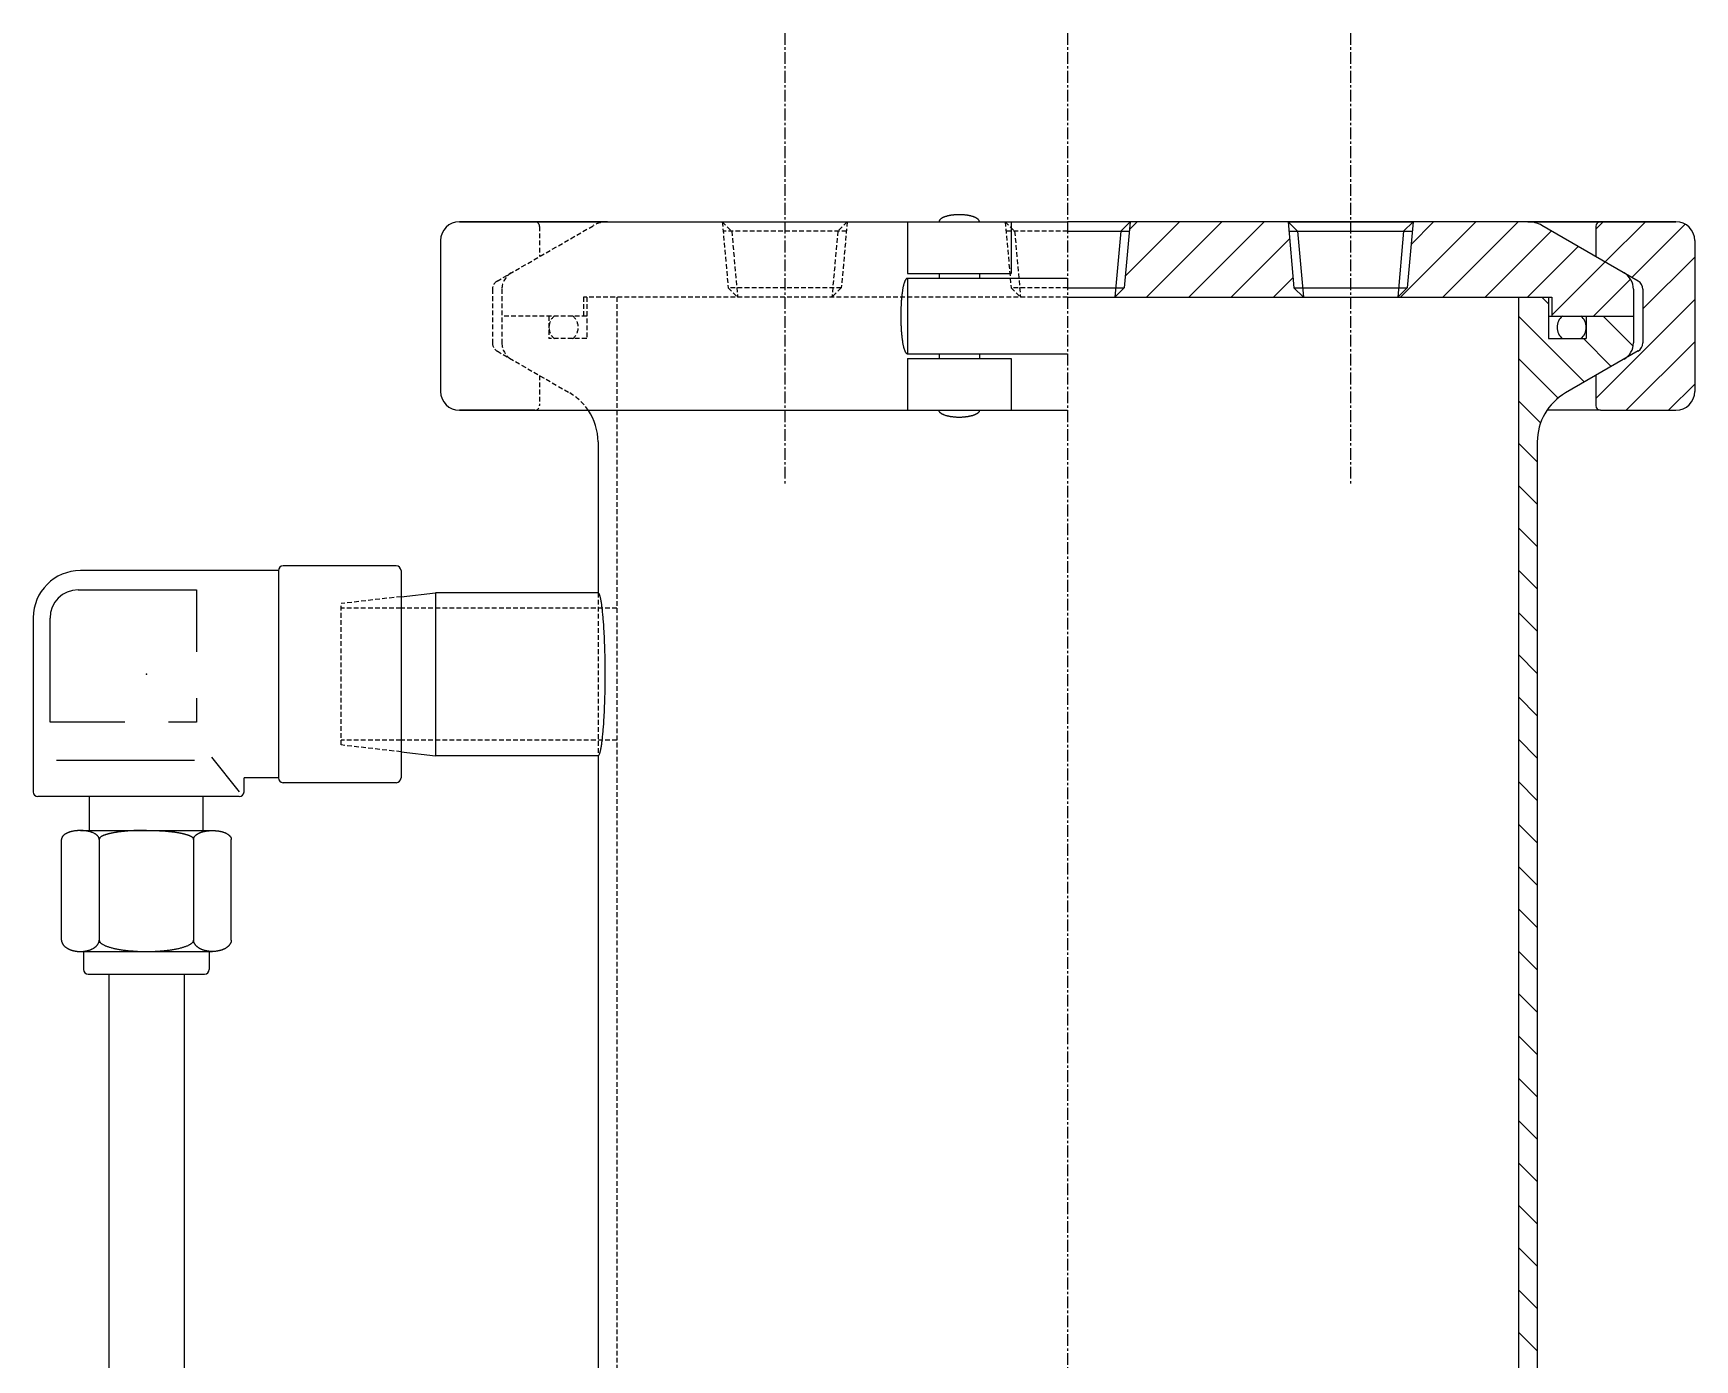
# Model space of a CAD drawing. Extents: x 248 to 507, y 18 to 771.
# Drawn here: x 306.8 to 483, y 301.8 to 442.5 of the extents above; entities that cross this region are included whole.
import ezdxf

# ---------------------------------------------------------------- set-up
doc = ezdxf.new("R2010")
doc.units = 0
doc.linetypes.add('CENTER', pattern=[2, 1.25, -0.25, 0.25, -0.25])
doc.linetypes.add('DASHED', pattern=[0.75, 0.5, -0.25])
doc.layers.get('0').update_dxf_attribs({"linetype": 'CONTINUOUS'})
doc.layers.add('CENTER', color=1, linetype='CENTER')

# ---------------------------------------------------------------- blocks, each defined once
blk = doc.blocks.new('*X7')
at = {"color": 0, "linetype": 'CONTINUOUS'}
for p, q in [((467.5, 413.81), (466.79, 414.52)), ((471.3, 405.52), (464.3, 412.52)), ((476.47, 409.33), (473.28, 412.52)), ((474.15, 407.16), (471.19, 410.12)), ((468.51, 403.82), (464.3, 408.03)), ((466.65, 401.19), (464.3, 403.54)), ((466.3, 397.05), (464.3, 399.05)), ((466.3, 392.56), (464.3, 394.56)), ((466.3, 388.07), (464.3, 390.07)), ((466.3, 383.58), (464.3, 385.58)), ((466.3, 379.09), (464.3, 381.09)), ((466.3, 374.6), (464.3, 376.6)), ((466.3, 370.11), (464.3, 372.11)), ((466.3, 365.62), (464.3, 367.62)), ((466.3, 361.13), (464.3, 363.13)), ((466.3, 356.63), (464.3, 358.63)), ((466.3, 352.14), (464.3, 354.14)), ((466.3, 347.65), (464.3, 349.65)), ((466.3, 343.16), (464.3, 345.16)), ((466.3, 338.67), (464.3, 340.67)), ((466.3, 334.18), (464.3, 336.18)), ((466.3, 329.69), (464.3, 331.69)), ((466.3, 325.2), (464.3, 327.2)), ((466.3, 320.71), (464.3, 322.71)), ((466.3, 316.22), (464.3, 318.22)), ((466.3, 311.73), (464.3, 313.73)), ((466.3, 307.24), (464.3, 309.24)), ((466.3, 302.75), (464.3, 304.75)), ((466.3, 298.26), (464.3, 300.26)), ((466.3, 293.77), (464.3, 295.77)), ((466.3, 289.28), (464.3, 291.28)), ((466.3, 284.79), (464.3, 286.79)), ((466.3, 280.3), (464.3, 282.3)), ((466.3, 275.81), (464.3, 277.81)), ((466.3, 271.32), (464.3, 273.32)), ((466.3, 266.83), (464.3, 268.83)), ((465.57, 263.08), (463.76, 264.88)), ((463.85, 260.3), (462.14, 262.01)), ((461.39, 258.27), (459.74, 259.93)), ((458.38, 256.79), (456.74, 258.44)), ((452.07, 254.12), (450.42, 255.78)), ((455.27, 255.41), (453.62, 257.06)), ((448.77, 252.93), (447.11, 254.59)), ((441.88, 250.85), (440.18, 252.54)), ((445.38, 251.84), (443.7, 253.51)), ((430.68, 248.57), (428.89, 250.36)), ((434.54, 249.2), (432.79, 250.96)), ((438.27, 249.97), (436.55, 251.68)), ((426.84, 247.92), (425.49, 249.27)), ((425.15, 245.12), (423.68, 246.59)), ((425.15, 240.63), (423.5, 242.28)), ((425.15, 236.14), (423.5, 237.79)), ((425.15, 231.65), (423.5, 233.3)), ((424.94, 227.37), (423.5, 228.81)), ((424.48, 223.34), (423.5, 224.32)), ((424.02, 219.31), (423.5, 219.83))]:
    blk.add_line(p, q, dxfattribs=at)
blk = doc.blocks.new('*X8')
at = {"color": 0, "linetype": 'CONTINUOUS'}
for p, q in [((422.61, 416.76), (428.37, 422.52)), ((423.05, 421.68), (423.88, 422.52)), ((424.86, 414.52), (432.86, 422.52)), ((429.35, 414.52), (437.35, 422.52)), ((451.8, 414.52), (459.8, 422.52)), ((452.91, 420.12), (455.31, 422.52)), ((456.29, 414.52), (464.29, 422.52)), ((460.78, 414.52), (467.8, 421.54)), ((472.5, 421.74), (473.27, 422.52)), ((473.5, 418.25), (477.76, 422.52)), ((476.34, 416.61), (481.99, 422.25)), ((433.84, 414.52), (440.04, 420.71)), ((465.27, 414.52), (470.65, 419.89)), ((467.85, 412.6), (473.5, 418.25)), ((477.5, 413.27), (483, 418.77)), ((438.33, 414.52), (440.41, 416.59)), ((472.25, 412.52), (476.18, 416.44)), ((472.5, 403.78), (483, 414.28)), ((475.72, 402.52), (483, 409.79)), ((480.21, 402.52), (483, 405.3))]:
    blk.add_line(p, q, dxfattribs=at)

msp = doc.modelspace()

# ---------------------------------------------------------------- linework, layer by layer
at = {"color": 7, "linetype": 'CONTINUOUS'}
for p, q in [((360, 422.52), (352, 422.52)), ((352, 422.52), (416.5, 422.52)), ((367.7, 422.52), (360, 422.52)), ((399.5, 422.52), (399.5, 417.02)), ((410.5, 422.52), (410.5, 417.02)), ((481, 422.52), (416.5, 422.52)), ((416.5, 421.52), (423.04, 421.52)), ((422.13, 421.52), (421.5, 414.52)), ((423.12, 422.52), (422.13, 421.52)), ((423.12, 422.52), (422.5, 415.52)), ((453.13, 422.52), (439.84, 422.52)), ((439.88, 422.52), (453.13, 422.52)), ((439.88, 422.52), (440.88, 421.52)), ((439.88, 422.52), (440.5, 415.52)), ((439.91, 422.52), (453.06, 422.52)), ((439.93, 422.52), (453.07, 422.52)), ((439.96, 421.52), (453.04, 421.52)), ((440.88, 421.52), (441.5, 414.52)), ((452.13, 421.52), (451.5, 414.52)), ((453.13, 422.52), (452.13, 421.52)), ((453.13, 422.52), (452.5, 415.52)), ((465.3, 422.52), (473, 422.52)), ((477, 416.23), (466.8, 422.11)), ((472.5, 422.02), (472.5, 418.83)), ((473, 422.52), (481, 422.52)), ((350, 420.52), (350, 404.52)), ((483, 420.52), (483, 404.52)), ((399.5, 417.02), (410.5, 417.02)), ((399.5, 416.52), (416.5, 416.52)), ((399.5, 416.52), (399.5, 408.52)), ((402.86, 417.02), (402.86, 416.52)), ((407.14, 417.02), (407.14, 416.52)), ((416.5, 415.52), (422.5, 415.52)), ((416.5, 414.52), (467.85, 414.52)), ((422.5, 415.52), (421.5, 414.52)), ((440.5, 415.52), (452.5, 415.52)), ((440.5, 415.52), (441.5, 414.52)), ((452.5, 415.52), (451.5, 414.52)), ((464.3, 414.52), (464.3, 389.52)), ((464.3, 414.52), (464.3, 389.52)), ((467.5, 414.52), (467.5, 410.12)), ((467.85, 414.52), (467.85, 412.52)), ((476.5, 415.36), (476.5, 409.67)), ((477.5, 415.36), (477.5, 409.67)), ((467.5, 412.52), (476.5, 412.52)), ((471.5, 412.52), (471.5, 410.12)), ((467.5, 410.12), (471.5, 410.12)), ((477, 408.81), (469.3, 404.36)), ((399.5, 408.52), (416.5, 408.52)), ((399.5, 408.02), (410.5, 408.02)), ((399.5, 408.02), (399.5, 402.52)), ((402.86, 408.52), (402.86, 408.02)), ((407.14, 408.52), (407.14, 408.02)), ((410.5, 408.02), (410.5, 402.52)), ((472.5, 406.21), (472.5, 403.02)), ((360, 402.52), (352, 402.52)), ((352, 402.52), (416.5, 402.52)), ((360, 402.52), (366.23, 402.52)), ((473, 402.52), (467.33, 402.52)), ((473, 402.52), (481, 402.52)), ((366.7, 399.16), (366.7, 389.52)), ((366.7, 399.16), (366.7, 389.52)), ((466.3, 399.16), (466.3, 389.52)), ((466.3, 399.16), (466.3, 389.52)), ((366.7, 389.52), (366.7, 383.17)), ((464.3, 389.52), (464.3, 267.95)), ((466.3, 389.52), (466.3, 266.72)), ((345.31, 386.02), (333.31, 386.02)), ((332.81, 385.52), (311.81, 385.52)), ((332.81, 385.52), (332.81, 363.52)), ((345.81, 385.52), (345.81, 363.52)), ((311.59, 383.48), (324.13, 383.48)), ((324.13, 383.48), (324.13, 376.91)), ((345.81, 382.75), (349.46, 383.17)), ((366.7, 383.17), (349.46, 383.17)), ((349.46, 383.17), (349.46, 365.87)), ((306.81, 380.52), (306.81, 362.05)), ((308.59, 369.45), (308.59, 380.48)), ((324.13, 371.99), (324.13, 369.45)), ((316.51, 369.45), (308.59, 369.45)), ((324.13, 369.45), (321.14, 369.45)), ((309.26, 365.4), (323.91, 365.4)), ((325.72, 365.74), (328.66, 362.05)), ((345.81, 366.29), (349.46, 365.87)), ((366.7, 365.87), (349.46, 365.87)), ((366.7, 365.87), (366.7, 293.81)), ((332.81, 363.52), (329.16, 363.52)), ((329.16, 362.05), (329.16, 363.52)), ((345.31, 363.02), (333.31, 363.02)), ((328.66, 361.55), (307.31, 361.55)), ((312.79, 357.95), (312.79, 361.55)), ((324.83, 357.95), (324.83, 361.55)), ((311.81, 357.95), (325.81, 357.95)), ((309.81, 346.33), (309.81, 357.01)), ((313.8, 357.01), (313.8, 346.04)), ((323.81, 357.01), (323.81, 346.04)), ((327.81, 346.33), (327.81, 357.01)), ((311.81, 345.12), (325.81, 345.12)), ((312.14, 345.12), (312.14, 343.22)), ((325.48, 345.12), (325.48, 343.22)), ((312.64, 342.72), (324.98, 342.72)), ((314.81, 342.72), (314.81, 234.32)), ((322.81, 342.72), (322.81, 234.32))]:
    msp.add_line(p, q, dxfattribs=at)
at = {"color": 3, "linetype": 'DASHED'}
for p, q in [((356, 416.23), (366.2, 422.11)), ((360.5, 422.02), (360.5, 418.83)), ((379.88, 422.52), (380.88, 421.52)), ((379.88, 422.52), (380.5, 415.52)), ((393.04, 421.52), (379.96, 421.52)), ((380.88, 421.52), (381.5, 414.52)), ((392.13, 421.52), (391.5, 414.52)), ((393.13, 422.52), (392.13, 421.52)), ((393.13, 422.52), (392.5, 415.52)), ((409.88, 422.52), (410.88, 421.52)), ((409.88, 422.52), (410.5, 415.52)), ((416.5, 421.52), (409.96, 421.52)), ((410.88, 421.52), (411.5, 414.52)), ((355.5, 415.36), (355.5, 409.67)), ((356.5, 415.36), (356.5, 409.67)), ((365.15, 414.52), (365.15, 412.52)), ((416.5, 414.52), (365.15, 414.52)), ((365.5, 414.52), (365.5, 410.12)), ((368.7, 414.52), (368.7, 267.95)), ((392.5, 415.52), (380.5, 415.52)), ((380.5, 415.52), (381.5, 414.52)), ((392.5, 415.52), (391.5, 414.52)), ((416.5, 415.52), (410.5, 415.52)), ((410.5, 415.52), (411.5, 414.52)), ((365.5, 412.52), (356.5, 412.52)), ((361.5, 412.52), (361.5, 410.12)), ((356, 408.81), (363.7, 404.36)), ((365.5, 410.12), (361.5, 410.12)), ((360.5, 406.21), (360.5, 403.02)), ((345.81, 382.75), (339.46, 382.02)), ((345.81, 382.75), (345.81, 366.29)), ((366.7, 383.17), (366.7, 365.87)), ((339.46, 367.02), (339.46, 382.02)), ((345.81, 381.52), (339.46, 381.52)), ((368.7, 381.52), (345.81, 381.52)), ((345.81, 367.52), (339.46, 367.52)), ((345.81, 366.29), (339.46, 367.02)), ((368.7, 367.52), (345.81, 367.52))]:
    msp.add_line(p, q, dxfattribs=at)
at = {"color": 7, "linetype": 'CONTINUOUS'}
for points in [[(407.14, 422.52, 0), (407.14, 422.54, 0), (407.14, 422.55, 0), (407.13, 422.57, 0), (407.13, 422.59, 0), (407.12, 422.61, 0), (407.12, 422.63, 0), (407.11, 422.64, 0), (407.1, 422.66, 0), (407.09, 422.68, 0), (407.07, 422.7, 0), (407.06, 422.72, 0), (407.05, 422.73, 0), (407.03, 422.75, 0), (407.01, 422.77, 0), (407, 422.79, 0), (406.98, 422.8, 0), (406.95, 422.82, 0), (406.93, 422.84, 0), (406.91, 422.85, 0), (406.89, 422.87, 0), (406.86, 422.88, 0), (406.83, 422.9, 0), (406.81, 422.92, 0), (406.78, 422.93, 0), (406.75, 422.95, 0), (406.72, 422.96, 0), (406.69, 422.98, 0), (406.65, 422.99, 0), (406.62, 423, 0), (406.58, 423.02, 0), (406.55, 423.03, 0), (406.51, 423.05, 0), (406.48, 423.06, 0), (406.44, 423.07, 0), (406.4, 423.08, 0), (406.36, 423.09, 0), (406.32, 423.11, 0), (406.27, 423.12, 0), (406.23, 423.13, 0), (406.19, 423.14, 0), (406.14, 423.15, 0), (406.1, 423.16, 0), (406.06, 423.17, 0), (406.01, 423.17, 0), (405.96, 423.18, 0), (405.92, 423.19, 0), (405.87, 423.2, 0), (405.82, 423.21, 0), (405.77, 423.21, 0), (405.72, 423.22, 0), (405.67, 423.23, 0), (405.62, 423.23, 0), (405.57, 423.24, 0), (405.52, 423.24, 0), (405.47, 423.25, 0), (405.42, 423.25, 0), (405.37, 423.25, 0), (405.31, 423.25, 0), (405.26, 423.26, 0), (405.21, 423.26, 0), (405.16, 423.26, 0), (405.11, 423.26, 0), (405.05, 423.26, 0), (405, 423.26, 0), (404.95, 423.26, 0), (404.9, 423.26, 0), (404.84, 423.26, 0), (404.79, 423.26, 0), (404.74, 423.26, 0), (404.69, 423.25, 0), (404.63, 423.25, 0), (404.58, 423.25, 0), (404.53, 423.25, 0), (404.48, 423.24, 0), (404.43, 423.24, 0), (404.38, 423.23, 0), (404.33, 423.23, 0), (404.28, 423.22, 0), (404.23, 423.21, 0), (404.18, 423.21, 0), (404.13, 423.2, 0), (404.09, 423.19, 0), (404.04, 423.18, 0), (403.99, 423.17, 0), (403.95, 423.17, 0), (403.9, 423.16, 0), (403.86, 423.15, 0), (403.81, 423.14, 0), (403.77, 423.13, 0), (403.73, 423.12, 0), (403.69, 423.11, 0), (403.64, 423.09, 0), (403.61, 423.08, 0), (403.56, 423.07, 0), (403.53, 423.06, 0), (403.49, 423.05, 0), (403.45, 423.03, 0), (403.42, 423.02, 0), (403.38, 423, 0), (403.35, 422.99, 0), (403.32, 422.98, 0), (403.28, 422.96, 0), (403.25, 422.95, 0), (403.22, 422.93, 0), (403.19, 422.92, 0), (403.17, 422.9, 0), (403.14, 422.88, 0), (403.12, 422.87, 0), (403.09, 422.85, 0), (403.07, 422.84, 0), (403.05, 422.82, 0), (403.03, 422.8, 0), (403.01, 422.79, 0), (402.99, 422.77, 0), (402.97, 422.75, 0), (402.95, 422.73, 0), (402.94, 422.72, 0), (402.93, 422.7, 0), (402.92, 422.68, 0), (402.9, 422.66, 0), (402.89, 422.64, 0), (402.89, 422.63, 0), (402.88, 422.61, 0), (402.87, 422.59, 0), (402.87, 422.57, 0), (402.87, 422.55, 0), (402.86, 422.54, 0), (402.86, 422.52, 0)], [(399.5, 416.52, 0), (399.48, 416.51, 0), (399.47, 416.51, 0), (399.45, 416.51, 0), (399.43, 416.5, 0), (399.42, 416.49, 0), (399.4, 416.47, 0), (399.38, 416.46, 0), (399.36, 416.44, 0), (399.35, 416.42, 0), (399.33, 416.4, 0), (399.31, 416.37, 0), (399.3, 416.34, 0), (399.28, 416.31, 0), (399.26, 416.28, 0), (399.25, 416.25, 0), (399.23, 416.21, 0), (399.22, 416.17, 0), (399.2, 416.13, 0), (399.19, 416.09, 0), (399.17, 416.04, 0), (399.16, 416, 0), (399.14, 415.95, 0), (399.13, 415.9, 0), (399.11, 415.84, 0), (399.1, 415.79, 0), (399.08, 415.73, 0), (399.07, 415.67, 0), (399.06, 415.61, 0), (399.04, 415.55, 0), (399.03, 415.48, 0), (399.02, 415.41, 0), (399, 415.35, 0), (398.99, 415.27, 0), (398.98, 415.2, 0), (398.97, 415.13, 0), (398.96, 415.05, 0), (398.95, 414.98, 0), (398.94, 414.9, 0), (398.93, 414.82, 0), (398.92, 414.74, 0), (398.91, 414.66, 0), (398.9, 414.57, 0), (398.89, 414.49, 0), (398.88, 414.4, 0), (398.88, 414.31, 0), (398.87, 414.23, 0), (398.86, 414.14, 0), (398.85, 414.05, 0), (398.85, 413.96, 0), (398.84, 413.86, 0), (398.84, 413.77, 0), (398.83, 413.68, 0), (398.83, 413.58, 0), (398.82, 413.49, 0), (398.82, 413.39, 0), (398.81, 413.3, 0), (398.81, 413.2, 0), (398.81, 413.1, 0), (398.81, 413.01, 0), (398.8, 412.91, 0), (398.8, 412.81, 0), (398.8, 412.71, 0), (398.8, 412.61, 0), (398.8, 412.52, 0), (398.8, 412.42, 0), (398.8, 412.32, 0), (398.8, 412.22, 0), (398.8, 412.12, 0), (398.81, 412.03, 0), (398.81, 411.93, 0), (398.81, 411.83, 0), (398.81, 411.74, 0), (398.82, 411.64, 0), (398.82, 411.55, 0), (398.83, 411.45, 0), (398.83, 411.36, 0), (398.84, 411.26, 0), (398.84, 411.17, 0), (398.85, 411.08, 0), (398.85, 410.99, 0), (398.86, 410.9, 0), (398.87, 410.81, 0), (398.88, 410.72, 0), (398.88, 410.63, 0), (398.89, 410.55, 0), (398.9, 410.46, 0), (398.91, 410.38, 0), (398.92, 410.29, 0), (398.93, 410.21, 0), (398.94, 410.13, 0), (398.95, 410.06, 0), (398.96, 409.98, 0), (398.97, 409.9, 0), (398.98, 409.83, 0), (398.99, 409.76, 0), (399, 409.69, 0), (399.02, 409.62, 0), (399.03, 409.55, 0), (399.04, 409.49, 0), (399.06, 409.42, 0), (399.07, 409.36, 0), (399.08, 409.3, 0), (399.1, 409.25, 0), (399.11, 409.19, 0), (399.13, 409.14, 0), (399.14, 409.09, 0), (399.16, 409.04, 0), (399.17, 408.99, 0), (399.19, 408.94, 0), (399.2, 408.9, 0), (399.22, 408.86, 0), (399.23, 408.82, 0), (399.25, 408.79, 0), (399.26, 408.75, 0), (399.28, 408.72, 0), (399.3, 408.69, 0), (399.31, 408.66, 0), (399.33, 408.64, 0), (399.35, 408.61, 0), (399.36, 408.59, 0), (399.38, 408.57, 0), (399.4, 408.56, 0), (399.42, 408.55, 0), (399.43, 408.54, 0), (399.45, 408.53, 0), (399.47, 408.52, 0), (399.48, 408.52, 0), (399.5, 408.52, 0)], [(407.14, 402.52, 0), (407.14, 402.5, 0), (407.14, 402.48, 0), (407.13, 402.46, 0), (407.13, 402.44, 0), (407.12, 402.43, 0), (407.12, 402.41, 0), (407.11, 402.39, 0), (407.1, 402.37, 0), (407.09, 402.35, 0), (407.07, 402.33, 0), (407.06, 402.32, 0), (407.05, 402.3, 0), (407.03, 402.28, 0), (407.01, 402.26, 0), (407, 402.25, 0), (406.98, 402.23, 0), (406.95, 402.21, 0), (406.93, 402.2, 0), (406.91, 402.18, 0), (406.89, 402.16, 0), (406.86, 402.15, 0), (406.83, 402.13, 0), (406.81, 402.12, 0), (406.78, 402.1, 0), (406.75, 402.09, 0), (406.72, 402.07, 0), (406.69, 402.06, 0), (406.65, 402.04, 0), (406.62, 402.03, 0), (406.58, 402.01, 0), (406.55, 402, 0), (406.51, 401.99, 0), (406.48, 401.98, 0), (406.44, 401.96, 0), (406.4, 401.95, 0), (406.36, 401.94, 0), (406.32, 401.93, 0), (406.27, 401.92, 0), (406.23, 401.91, 0), (406.19, 401.9, 0), (406.14, 401.89, 0), (406.1, 401.88, 0), (406.06, 401.87, 0), (406.01, 401.86, 0), (405.96, 401.85, 0), (405.92, 401.84, 0), (405.87, 401.83, 0), (405.82, 401.83, 0), (405.77, 401.82, 0), (405.72, 401.81, 0), (405.67, 401.81, 0), (405.62, 401.8, 0), (405.57, 401.8, 0), (405.52, 401.79, 0), (405.47, 401.79, 0), (405.42, 401.78, 0), (405.37, 401.78, 0), (405.31, 401.78, 0), (405.26, 401.77, 0), (405.21, 401.77, 0), (405.16, 401.77, 0), (405.11, 401.77, 0), (405.05, 401.77, 0), (405, 401.77, 0), (404.95, 401.77, 0), (404.9, 401.77, 0), (404.84, 401.77, 0), (404.79, 401.77, 0), (404.74, 401.77, 0), (404.69, 401.78, 0), (404.63, 401.78, 0), (404.58, 401.78, 0), (404.53, 401.79, 0), (404.48, 401.79, 0), (404.43, 401.8, 0), (404.38, 401.8, 0), (404.33, 401.81, 0), (404.28, 401.81, 0), (404.23, 401.82, 0), (404.18, 401.83, 0), (404.13, 401.83, 0), (404.09, 401.84, 0), (404.04, 401.85, 0), (403.99, 401.86, 0), (403.95, 401.87, 0), (403.9, 401.88, 0), (403.86, 401.89, 0), (403.81, 401.9, 0), (403.77, 401.91, 0), (403.73, 401.92, 0), (403.69, 401.93, 0), (403.64, 401.94, 0), (403.61, 401.95, 0), (403.56, 401.96, 0), (403.53, 401.98, 0), (403.49, 401.99, 0), (403.45, 402, 0), (403.42, 402.01, 0), (403.38, 402.03, 0), (403.35, 402.04, 0), (403.32, 402.06, 0), (403.28, 402.07, 0), (403.25, 402.09, 0), (403.22, 402.1, 0), (403.19, 402.12, 0), (403.17, 402.13, 0), (403.14, 402.15, 0), (403.12, 402.16, 0), (403.09, 402.18, 0), (403.07, 402.2, 0), (403.05, 402.21, 0), (403.03, 402.23, 0), (403.01, 402.25, 0), (402.99, 402.26, 0), (402.97, 402.28, 0), (402.95, 402.3, 0), (402.94, 402.32, 0), (402.93, 402.33, 0), (402.92, 402.35, 0), (402.9, 402.37, 0), (402.89, 402.39, 0), (402.89, 402.41, 0), (402.88, 402.43, 0), (402.87, 402.44, 0), (402.87, 402.46, 0), (402.87, 402.48, 0), (402.86, 402.5, 0), (402.86, 402.52, 0)], [(366.7, 365.87, 0), (366.72, 365.87, 0), (366.74, 365.88, 0), (366.76, 365.89, 0), (366.77, 365.91, 0), (366.79, 365.93, 0), (366.81, 365.96, 0), (366.83, 365.99, 0), (366.85, 366.03, 0), (366.87, 366.08, 0), (366.88, 366.13, 0), (366.9, 366.18, 0), (366.92, 366.24, 0), (366.94, 366.3, 0), (366.96, 366.37, 0), (366.97, 366.45, 0), (366.99, 366.52, 0), (367.01, 366.61, 0), (367.02, 366.7, 0), (367.04, 366.79, 0), (367.06, 366.89, 0), (367.07, 366.99, 0), (367.09, 367.1, 0), (367.11, 367.21, 0), (367.12, 367.32, 0), (367.14, 367.44, 0), (367.15, 367.57, 0), (367.17, 367.7, 0), (367.18, 367.83, 0), (367.19, 367.97, 0), (367.21, 368.11, 0), (367.22, 368.25, 0), (367.24, 368.4, 0), (367.25, 368.55, 0), (367.26, 368.71, 0), (367.27, 368.87, 0), (367.29, 369.03, 0), (367.3, 369.19, 0), (367.31, 369.36, 0), (367.32, 369.54, 0), (367.33, 369.71, 0), (367.34, 369.89, 0), (367.35, 370.07, 0), (367.36, 370.25, 0), (367.37, 370.44, 0), (367.38, 370.63, 0), (367.38, 370.82, 0), (367.39, 371.01, 0), (367.4, 371.21, 0), (367.41, 371.4, 0), (367.41, 371.6, 0), (367.42, 371.8, 0), (367.43, 372.01, 0), (367.43, 372.21, 0), (367.44, 372.42, 0), (367.44, 372.62, 0), (367.44, 372.83, 0), (367.45, 373.04, 0), (367.45, 373.25, 0), (367.45, 373.46, 0), (367.45, 373.67, 0), (367.46, 373.88, 0), (367.46, 374.09, 0), (367.46, 374.3, 0), (367.46, 374.52, 0), (367.46, 374.73, 0), (367.46, 374.94, 0), (367.46, 375.15, 0), (367.45, 375.36, 0), (367.45, 375.57, 0), (367.45, 375.79, 0), (367.45, 376, 0), (367.44, 376.2, 0), (367.44, 376.41, 0), (367.44, 376.62, 0), (367.43, 376.82, 0), (367.43, 377.03, 0), (367.42, 377.23, 0), (367.41, 377.43, 0), (367.41, 377.63, 0), (367.4, 377.83, 0), (367.39, 378.02, 0), (367.38, 378.21, 0), (367.38, 378.41, 0), (367.37, 378.59, 0), (367.36, 378.78, 0), (367.35, 378.96, 0), (367.34, 379.14, 0), (367.33, 379.32, 0), (367.32, 379.5, 0), (367.31, 379.67, 0), (367.3, 379.84, 0), (367.29, 380, 0), (367.27, 380.17, 0), (367.26, 380.33, 0), (367.25, 380.48, 0), (367.24, 380.63, 0), (367.22, 380.78, 0), (367.21, 380.93, 0), (367.19, 381.07, 0), (367.18, 381.2, 0), (367.17, 381.34, 0), (367.15, 381.46, 0), (367.14, 381.59, 0), (367.12, 381.71, 0), (367.11, 381.82, 0), (367.09, 381.94, 0), (367.07, 382.04, 0), (367.06, 382.14, 0), (367.04, 382.24, 0), (367.02, 382.34, 0), (367.01, 382.42, 0), (366.99, 382.51, 0), (366.97, 382.59, 0), (366.96, 382.66, 0), (366.94, 382.73, 0), (366.92, 382.79, 0), (366.9, 382.85, 0), (366.88, 382.91, 0), (366.87, 382.96, 0), (366.85, 383, 0), (366.83, 383.04, 0), (366.81, 383.07, 0), (366.79, 383.1, 0), (366.77, 383.12, 0), (366.76, 383.14, 0), (366.74, 383.16, 0), (366.72, 383.16, 0), (366.7, 383.17, 0)], [(313.8, 357.01, 0), (313.8, 357.04, 0), (313.8, 357.06, 0), (313.8, 357.08, 0), (313.79, 357.1, 0), (313.79, 357.13, 0), (313.78, 357.15, 0), (313.77, 357.17, 0), (313.76, 357.19, 0), (313.75, 357.22, 0), (313.74, 357.24, 0), (313.73, 357.26, 0), (313.72, 357.28, 0), (313.7, 357.31, 0), (313.69, 357.33, 0), (313.67, 357.35, 0), (313.65, 357.37, 0), (313.63, 357.39, 0), (313.61, 357.41, 0), (313.59, 357.43, 0), (313.57, 357.45, 0), (313.54, 357.47, 0), (313.52, 357.49, 0), (313.49, 357.51, 0), (313.47, 357.53, 0), (313.44, 357.55, 0), (313.41, 357.57, 0), (313.38, 357.59, 0), (313.35, 357.61, 0), (313.32, 357.62, 0), (313.29, 357.64, 0), (313.25, 357.66, 0), (313.22, 357.67, 0), (313.18, 357.69, 0), (313.15, 357.71, 0), (313.11, 357.72, 0), (313.07, 357.74, 0), (313.03, 357.75, 0), (313, 357.76, 0), (312.95, 357.78, 0), (312.92, 357.79, 0), (312.87, 357.8, 0), (312.83, 357.81, 0), (312.79, 357.83, 0), (312.75, 357.84, 0), (312.7, 357.85, 0), (312.66, 357.86, 0), (312.61, 357.87, 0), (312.57, 357.88, 0), (312.52, 357.88, 0), (312.48, 357.89, 0), (312.43, 357.9, 0), (312.38, 357.91, 0), (312.34, 357.91, 0), (312.29, 357.92, 0), (312.24, 357.93, 0), (312.19, 357.93, 0), (312.15, 357.93, 0), (312.1, 357.94, 0), (312.05, 357.94, 0), (312, 357.94, 0), (311.95, 357.94, 0), (311.9, 357.95, 0), (311.85, 357.95, 0), (311.81, 357.95, 0), (311.76, 357.95, 0), (311.71, 357.95, 0), (311.66, 357.94, 0), (311.61, 357.94, 0), (311.56, 357.94, 0), (311.51, 357.94, 0), (311.46, 357.93, 0), (311.42, 357.93, 0), (311.37, 357.93, 0), (311.32, 357.92, 0), (311.27, 357.91, 0), (311.23, 357.91, 0), (311.18, 357.9, 0), (311.13, 357.89, 0), (311.09, 357.88, 0), (311.04, 357.88, 0), (311, 357.87, 0), (310.95, 357.86, 0), (310.91, 357.85, 0), (310.86, 357.84, 0), (310.82, 357.83, 0), (310.78, 357.81, 0), (310.74, 357.8, 0), (310.69, 357.79, 0), (310.65, 357.78, 0), (310.62, 357.76, 0), (310.58, 357.75, 0), (310.54, 357.74, 0), (310.5, 357.72, 0), (310.46, 357.71, 0), (310.43, 357.69, 0), (310.39, 357.67, 0), (310.36, 357.66, 0), (310.32, 357.64, 0), (310.29, 357.62, 0), (310.26, 357.61, 0), (310.23, 357.59, 0), (310.2, 357.57, 0), (310.17, 357.55, 0), (310.14, 357.53, 0), (310.12, 357.51, 0), (310.09, 357.49, 0), (310.07, 357.47, 0), (310.04, 357.45, 0), (310.02, 357.43, 0), (310, 357.41, 0), (309.98, 357.39, 0), (309.96, 357.37, 0), (309.94, 357.35, 0), (309.93, 357.33, 0), (309.91, 357.31, 0), (309.89, 357.28, 0), (309.88, 357.26, 0), (309.87, 357.24, 0), (309.86, 357.22, 0), (309.85, 357.19, 0), (309.84, 357.17, 0), (309.83, 357.15, 0), (309.82, 357.13, 0), (309.82, 357.1, 0), (309.81, 357.08, 0), (309.81, 357.06, 0), (309.81, 357.04, 0), (309.81, 357.01, 0)], [(318.81, 357.96, 0), (318.75, 357.96, 0), (318.69, 357.96, 0), (318.63, 357.96, 0), (318.56, 357.96, 0), (318.5, 357.96, 0), (318.44, 357.96, 0), (318.38, 357.96, 0), (318.32, 357.96, 0), (318.26, 357.96, 0), (318.2, 357.96, 0), (318.14, 357.96, 0), (318.08, 357.96, 0), (318.02, 357.96, 0), (317.96, 357.95, 0), (317.9, 357.95, 0), (317.84, 357.95, 0), (317.78, 357.95, 0), (317.72, 357.95, 0), (317.66, 357.94, 0), (317.6, 357.94, 0), (317.54, 357.94, 0), (317.48, 357.94, 0), (317.43, 357.93, 0), (317.37, 357.93, 0), (317.31, 357.93, 0), (317.25, 357.92, 0), (317.19, 357.92, 0), (317.13, 357.92, 0), (317.08, 357.91, 0), (317.02, 357.91, 0), (316.96, 357.9, 0), (316.91, 357.9, 0), (316.85, 357.9, 0), (316.79, 357.89, 0), (316.74, 357.89, 0), (316.68, 357.88, 0), (316.63, 357.88, 0), (316.57, 357.87, 0), (316.52, 357.87, 0), (316.46, 357.86, 0), (316.41, 357.86, 0), (316.35, 357.85, 0), (316.3, 357.85, 0), (316.25, 357.84, 0), (316.2, 357.83, 0), (316.14, 357.83, 0), (316.09, 357.82, 0), (316.04, 357.81, 0), (315.99, 357.81, 0), (315.94, 357.8, 0), (315.89, 357.8, 0), (315.84, 357.79, 0), (315.79, 357.78, 0), (315.74, 357.77, 0), (315.69, 357.77, 0), (315.64, 357.76, 0), (315.6, 357.75, 0), (315.55, 357.74, 0), (315.5, 357.74, 0), (315.46, 357.73, 0), (315.41, 357.72, 0), (315.37, 357.71, 0), (315.32, 357.7, 0), (315.28, 357.7, 0), (315.24, 357.69, 0), (315.19, 357.68, 0), (315.15, 357.67, 0), (315.11, 357.66, 0), (315.07, 357.65, 0), (315.03, 357.64, 0), (314.99, 357.64, 0), (314.95, 357.63, 0), (314.91, 357.62, 0), (314.87, 357.61, 0), (314.83, 357.6, 0), (314.8, 357.59, 0), (314.76, 357.58, 0), (314.72, 357.57, 0), (314.69, 357.56, 0), (314.65, 357.55, 0), (314.62, 357.54, 0), (314.59, 357.53, 0), (314.55, 357.52, 0), (314.52, 357.51, 0), (314.49, 357.5, 0), (314.46, 357.49, 0), (314.43, 357.48, 0), (314.4, 357.47, 0), (314.37, 357.46, 0), (314.34, 357.45, 0), (314.31, 357.44, 0), (314.29, 357.43, 0), (314.26, 357.42, 0), (314.24, 357.41, 0), (314.21, 357.39, 0), (314.19, 357.38, 0), (314.16, 357.37, 0), (314.14, 357.36, 0), (314.12, 357.35, 0), (314.1, 357.34, 0), (314.08, 357.33, 0), (314.06, 357.32, 0), (314.04, 357.31, 0), (314.02, 357.3, 0), (314, 357.28, 0), (313.99, 357.27, 0), (313.97, 357.26, 0), (313.95, 357.25, 0), (313.94, 357.24, 0), (313.93, 357.23, 0), (313.91, 357.21, 0), (313.9, 357.2, 0), (313.89, 357.19, 0), (313.88, 357.18, 0), (313.87, 357.17, 0), (313.86, 357.15, 0), (313.85, 357.14, 0), (313.84, 357.13, 0), (313.83, 357.12, 0), (313.83, 357.11, 0), (313.82, 357.1, 0), (313.82, 357.08, 0), (313.81, 357.07, 0), (313.81, 357.06, 0), (313.81, 357.05, 0), (313.8, 357.04, 0), (313.8, 357.02, 0), (313.8, 357.01, 0)], [(318.81, 357.96, 0), (318.87, 357.96, 0), (318.93, 357.96, 0), (318.99, 357.96, 0), (319.05, 357.96, 0), (319.11, 357.96, 0), (319.17, 357.96, 0), (319.23, 357.96, 0), (319.29, 357.96, 0), (319.35, 357.96, 0), (319.41, 357.96, 0), (319.47, 357.96, 0), (319.54, 357.96, 0), (319.6, 357.96, 0), (319.65, 357.95, 0), (319.71, 357.95, 0), (319.77, 357.95, 0), (319.83, 357.95, 0), (319.89, 357.95, 0), (319.95, 357.94, 0), (320.01, 357.94, 0), (320.07, 357.94, 0), (320.13, 357.94, 0), (320.19, 357.93, 0), (320.25, 357.93, 0), (320.31, 357.93, 0), (320.37, 357.92, 0), (320.42, 357.92, 0), (320.48, 357.92, 0), (320.54, 357.91, 0), (320.6, 357.91, 0), (320.65, 357.9, 0), (320.71, 357.9, 0), (320.77, 357.9, 0), (320.82, 357.89, 0), (320.88, 357.89, 0), (320.93, 357.88, 0), (320.99, 357.88, 0), (321.05, 357.87, 0), (321.1, 357.87, 0), (321.15, 357.86, 0), (321.21, 357.86, 0), (321.26, 357.85, 0), (321.31, 357.85, 0), (321.37, 357.84, 0), (321.42, 357.83, 0), (321.47, 357.83, 0), (321.52, 357.82, 0), (321.57, 357.81, 0), (321.63, 357.81, 0), (321.68, 357.8, 0), (321.73, 357.8, 0), (321.78, 357.79, 0), (321.83, 357.78, 0), (321.88, 357.77, 0), (321.92, 357.77, 0), (321.97, 357.76, 0), (322.02, 357.75, 0), (322.06, 357.74, 0), (322.11, 357.74, 0), (322.16, 357.73, 0), (322.2, 357.72, 0), (322.25, 357.71, 0), (322.29, 357.7, 0), (322.34, 357.7, 0), (322.38, 357.69, 0), (322.42, 357.68, 0), (322.46, 357.67, 0), (322.51, 357.66, 0), (322.55, 357.65, 0), (322.59, 357.64, 0), (322.63, 357.64, 0), (322.67, 357.63, 0), (322.71, 357.62, 0), (322.75, 357.61, 0), (322.78, 357.6, 0), (322.82, 357.59, 0), (322.86, 357.58, 0), (322.89, 357.57, 0), (322.93, 357.56, 0), (322.96, 357.55, 0), (323, 357.54, 0), (323.03, 357.53, 0), (323.06, 357.52, 0), (323.1, 357.51, 0), (323.13, 357.5, 0), (323.16, 357.49, 0), (323.19, 357.48, 0), (323.22, 357.47, 0), (323.25, 357.46, 0), (323.27, 357.45, 0), (323.3, 357.44, 0), (323.33, 357.43, 0), (323.36, 357.42, 0), (323.38, 357.41, 0), (323.4, 357.39, 0), (323.43, 357.38, 0), (323.45, 357.37, 0), (323.48, 357.36, 0), (323.5, 357.35, 0), (323.52, 357.34, 0), (323.54, 357.33, 0), (323.56, 357.32, 0), (323.58, 357.31, 0), (323.6, 357.3, 0), (323.61, 357.28, 0), (323.63, 357.27, 0), (323.65, 357.26, 0), (323.66, 357.25, 0), (323.68, 357.24, 0), (323.69, 357.23, 0), (323.7, 357.21, 0), (323.72, 357.2, 0), (323.73, 357.19, 0), (323.74, 357.18, 0), (323.75, 357.17, 0), (323.76, 357.15, 0), (323.77, 357.14, 0), (323.77, 357.13, 0), (323.78, 357.12, 0), (323.79, 357.11, 0), (323.8, 357.1, 0), (323.8, 357.08, 0), (323.8, 357.07, 0), (323.81, 357.06, 0), (323.81, 357.05, 0), (323.81, 357.04, 0), (323.81, 357.02, 0), (323.81, 357.01, 0)], [(323.81, 357.01, 0), (323.81, 357.04, 0), (323.82, 357.06, 0), (323.82, 357.08, 0), (323.82, 357.1, 0), (323.83, 357.13, 0), (323.83, 357.15, 0), (323.84, 357.17, 0), (323.85, 357.19, 0), (323.86, 357.22, 0), (323.87, 357.24, 0), (323.89, 357.26, 0), (323.9, 357.28, 0), (323.91, 357.31, 0), (323.93, 357.33, 0), (323.95, 357.35, 0), (323.97, 357.37, 0), (323.99, 357.39, 0), (324, 357.41, 0), (324.03, 357.43, 0), (324.05, 357.45, 0), (324.07, 357.47, 0), (324.1, 357.49, 0), (324.12, 357.51, 0), (324.15, 357.53, 0), (324.18, 357.55, 0), (324.21, 357.57, 0), (324.24, 357.59, 0), (324.27, 357.61, 0), (324.3, 357.62, 0), (324.33, 357.64, 0), (324.36, 357.66, 0), (324.4, 357.67, 0), (324.43, 357.69, 0), (324.47, 357.71, 0), (324.51, 357.72, 0), (324.54, 357.74, 0), (324.58, 357.75, 0), (324.62, 357.76, 0), (324.66, 357.78, 0), (324.7, 357.79, 0), (324.74, 357.8, 0), (324.78, 357.81, 0), (324.83, 357.83, 0), (324.87, 357.84, 0), (324.91, 357.85, 0), (324.96, 357.86, 0), (325, 357.87, 0), (325.05, 357.88, 0), (325.09, 357.88, 0), (325.14, 357.89, 0), (325.18, 357.9, 0), (325.23, 357.91, 0), (325.28, 357.91, 0), (325.32, 357.92, 0), (325.37, 357.93, 0), (325.42, 357.93, 0), (325.47, 357.93, 0), (325.52, 357.94, 0), (325.57, 357.94, 0), (325.62, 357.94, 0), (325.66, 357.94, 0), (325.71, 357.95, 0), (325.76, 357.95, 0), (325.81, 357.95, 0), (325.86, 357.95, 0), (325.91, 357.95, 0), (325.96, 357.94, 0), (326.01, 357.94, 0), (326.06, 357.94, 0), (326.1, 357.94, 0), (326.15, 357.93, 0), (326.2, 357.93, 0), (326.25, 357.93, 0), (326.3, 357.92, 0), (326.34, 357.91, 0), (326.39, 357.91, 0), (326.44, 357.9, 0), (326.48, 357.89, 0), (326.53, 357.88, 0), (326.57, 357.88, 0), (326.62, 357.87, 0), (326.67, 357.86, 0), (326.71, 357.85, 0), (326.75, 357.84, 0), (326.8, 357.83, 0), (326.84, 357.81, 0), (326.88, 357.8, 0), (326.92, 357.79, 0), (326.96, 357.78, 0), (327, 357.76, 0), (327.04, 357.75, 0), (327.08, 357.74, 0), (327.12, 357.72, 0), (327.15, 357.71, 0), (327.19, 357.69, 0), (327.22, 357.67, 0), (327.26, 357.66, 0), (327.29, 357.64, 0), (327.32, 357.62, 0), (327.36, 357.61, 0), (327.38, 357.59, 0), (327.42, 357.57, 0), (327.44, 357.55, 0), (327.47, 357.53, 0), (327.5, 357.51, 0), (327.52, 357.49, 0), (327.55, 357.47, 0), (327.57, 357.45, 0), (327.6, 357.43, 0), (327.62, 357.41, 0), (327.64, 357.39, 0), (327.66, 357.37, 0), (327.67, 357.35, 0), (327.69, 357.33, 0), (327.71, 357.31, 0), (327.72, 357.28, 0), (327.74, 357.26, 0), (327.75, 357.24, 0), (327.76, 357.22, 0), (327.77, 357.19, 0), (327.78, 357.17, 0), (327.79, 357.15, 0), (327.79, 357.13, 0), (327.8, 357.1, 0), (327.8, 357.08, 0), (327.81, 357.06, 0), (327.81, 357.04, 0), (327.81, 357.01, 0)], [(309.81, 346.33, 0), (309.81, 346.3, 0), (309.81, 346.27, 0), (309.81, 346.24, 0), (309.82, 346.21, 0), (309.82, 346.18, 0), (309.83, 346.15, 0), (309.84, 346.12, 0), (309.85, 346.09, 0), (309.86, 346.06, 0), (309.87, 346.03, 0), (309.88, 346, 0), (309.89, 345.98, 0), (309.91, 345.95, 0), (309.93, 345.92, 0), (309.94, 345.89, 0), (309.96, 345.86, 0), (309.98, 345.84, 0), (310, 345.81, 0), (310.02, 345.78, 0), (310.04, 345.76, 0), (310.07, 345.73, 0), (310.09, 345.7, 0), (310.12, 345.68, 0), (310.14, 345.65, 0), (310.17, 345.63, 0), (310.2, 345.61, 0), (310.23, 345.58, 0), (310.26, 345.56, 0), (310.29, 345.54, 0), (310.32, 345.51, 0), (310.36, 345.49, 0), (310.39, 345.47, 0), (310.43, 345.45, 0), (310.46, 345.43, 0), (310.5, 345.41, 0), (310.54, 345.39, 0), (310.58, 345.37, 0), (310.62, 345.36, 0), (310.65, 345.34, 0), (310.69, 345.32, 0), (310.74, 345.3, 0), (310.78, 345.29, 0), (310.82, 345.27, 0), (310.86, 345.26, 0), (310.91, 345.25, 0), (310.95, 345.23, 0), (311, 345.22, 0), (311.04, 345.21, 0), (311.09, 345.2, 0), (311.13, 345.19, 0), (311.18, 345.18, 0), (311.23, 345.17, 0), (311.27, 345.16, 0), (311.32, 345.15, 0), (311.37, 345.15, 0), (311.42, 345.14, 0), (311.46, 345.13, 0), (311.51, 345.13, 0), (311.56, 345.12, 0), (311.61, 345.12, 0), (311.66, 345.12, 0), (311.71, 345.12, 0), (311.76, 345.12, 0), (311.81, 345.12, 0), (311.85, 345.12, 0), (311.9, 345.12, 0), (311.95, 345.12, 0), (312, 345.12, 0), (312.05, 345.12, 0), (312.1, 345.13, 0), (312.15, 345.13, 0), (312.19, 345.14, 0), (312.24, 345.15, 0), (312.29, 345.15, 0), (312.34, 345.16, 0), (312.38, 345.17, 0), (312.43, 345.18, 0), (312.48, 345.19, 0), (312.52, 345.2, 0), (312.57, 345.21, 0), (312.61, 345.22, 0), (312.66, 345.23, 0), (312.7, 345.25, 0), (312.75, 345.26, 0), (312.79, 345.27, 0), (312.83, 345.29, 0), (312.87, 345.3, 0), (312.92, 345.32, 0), (312.95, 345.34, 0), (313, 345.36, 0), (313.03, 345.37, 0), (313.07, 345.39, 0), (313.11, 345.41, 0), (313.15, 345.43, 0), (313.18, 345.45, 0), (313.22, 345.47, 0), (313.25, 345.49, 0), (313.29, 345.51, 0), (313.32, 345.54, 0), (313.35, 345.56, 0), (313.38, 345.58, 0), (313.41, 345.61, 0), (313.44, 345.63, 0), (313.47, 345.65, 0), (313.49, 345.68, 0), (313.52, 345.7, 0), (313.54, 345.73, 0), (313.57, 345.76, 0), (313.59, 345.78, 0), (313.61, 345.81, 0), (313.63, 345.84, 0), (313.65, 345.86, 0), (313.67, 345.89, 0), (313.69, 345.92, 0), (313.7, 345.95, 0), (313.72, 345.98, 0), (313.73, 346, 0), (313.74, 346.03, 0), (313.75, 346.06, 0), (313.76, 346.09, 0), (313.77, 346.12, 0), (313.78, 346.15, 0), (313.79, 346.18, 0), (313.79, 346.21, 0), (313.8, 346.24, 0), (313.8, 346.27, 0), (313.8, 346.3, 0), (313.8, 346.33, 0)], [(313.8, 346.33, 0), (313.8, 346.3, 0), (313.81, 346.27, 0), (313.82, 346.24, 0), (313.83, 346.21, 0), (313.84, 346.18, 0), (313.86, 346.15, 0), (313.88, 346.12, 0), (313.9, 346.09, 0), (313.92, 346.06, 0), (313.95, 346.03, 0), (313.98, 346, 0), (314.02, 345.98, 0), (314.06, 345.95, 0), (314.1, 345.92, 0), (314.14, 345.89, 0), (314.18, 345.86, 0), (314.23, 345.84, 0), (314.28, 345.81, 0), (314.34, 345.78, 0), (314.39, 345.76, 0), (314.45, 345.73, 0), (314.51, 345.7, 0), (314.58, 345.68, 0), (314.65, 345.65, 0), (314.71, 345.63, 0), (314.79, 345.61, 0), (314.86, 345.58, 0), (314.94, 345.56, 0), (315.02, 345.54, 0), (315.1, 345.51, 0), (315.18, 345.49, 0), (315.27, 345.47, 0), (315.36, 345.45, 0), (315.45, 345.43, 0), (315.54, 345.41, 0), (315.63, 345.39, 0), (315.73, 345.37, 0), (315.83, 345.36, 0), (315.93, 345.34, 0), (316.03, 345.32, 0), (316.13, 345.3, 0), (316.23, 345.29, 0), (316.34, 345.27, 0), (316.45, 345.26, 0), (316.56, 345.25, 0), (316.67, 345.23, 0), (316.78, 345.22, 0), (316.89, 345.21, 0), (317.01, 345.2, 0), (317.12, 345.19, 0), (317.24, 345.18, 0), (317.36, 345.17, 0), (317.47, 345.16, 0), (317.59, 345.15, 0), (317.71, 345.15, 0), (317.83, 345.14, 0), (317.95, 345.13, 0), (318.07, 345.13, 0), (318.19, 345.12, 0), (318.32, 345.12, 0), (318.44, 345.12, 0), (318.56, 345.12, 0), (318.69, 345.12, 0), (318.81, 345.12, 0), (318.93, 345.12, 0), (319.05, 345.12, 0), (319.18, 345.12, 0), (319.3, 345.12, 0), (319.42, 345.12, 0), (319.54, 345.13, 0), (319.66, 345.13, 0), (319.78, 345.14, 0), (319.9, 345.15, 0), (320.02, 345.15, 0), (320.14, 345.16, 0), (320.26, 345.17, 0), (320.38, 345.18, 0), (320.49, 345.19, 0), (320.61, 345.2, 0), (320.72, 345.21, 0), (320.84, 345.22, 0), (320.95, 345.23, 0), (321.06, 345.25, 0), (321.17, 345.26, 0), (321.27, 345.27, 0), (321.38, 345.29, 0), (321.49, 345.3, 0), (321.59, 345.32, 0), (321.69, 345.34, 0), (321.79, 345.36, 0), (321.89, 345.37, 0), (321.98, 345.39, 0), (322.08, 345.41, 0), (322.17, 345.43, 0), (322.26, 345.45, 0), (322.35, 345.47, 0), (322.43, 345.49, 0), (322.52, 345.51, 0), (322.6, 345.54, 0), (322.68, 345.56, 0), (322.75, 345.58, 0), (322.83, 345.61, 0), (322.9, 345.63, 0), (322.97, 345.65, 0), (323.04, 345.68, 0), (323.1, 345.7, 0), (323.16, 345.73, 0), (323.22, 345.76, 0), (323.28, 345.78, 0), (323.33, 345.81, 0), (323.38, 345.84, 0), (323.43, 345.86, 0), (323.48, 345.89, 0), (323.52, 345.92, 0), (323.56, 345.95, 0), (323.6, 345.98, 0), (323.63, 346, 0), (323.66, 346.03, 0), (323.69, 346.06, 0), (323.72, 346.09, 0), (323.74, 346.12, 0), (323.76, 346.15, 0), (323.78, 346.18, 0), (323.79, 346.21, 0), (323.8, 346.24, 0), (323.81, 346.27, 0), (323.81, 346.3, 0), (323.81, 346.33, 0)], [(327.81, 346.33, 0), (327.81, 346.3, 0), (327.81, 346.27, 0), (327.8, 346.24, 0), (327.8, 346.21, 0), (327.79, 346.18, 0), (327.79, 346.15, 0), (327.78, 346.12, 0), (327.77, 346.09, 0), (327.76, 346.06, 0), (327.75, 346.03, 0), (327.74, 346, 0), (327.72, 345.98, 0), (327.71, 345.95, 0), (327.69, 345.92, 0), (327.67, 345.89, 0), (327.66, 345.86, 0), (327.64, 345.84, 0), (327.62, 345.81, 0), (327.6, 345.78, 0), (327.57, 345.76, 0), (327.55, 345.73, 0), (327.52, 345.7, 0), (327.5, 345.68, 0), (327.47, 345.65, 0), (327.44, 345.63, 0), (327.42, 345.61, 0), (327.38, 345.58, 0), (327.36, 345.56, 0), (327.32, 345.54, 0), (327.29, 345.51, 0), (327.26, 345.49, 0), (327.22, 345.47, 0), (327.19, 345.45, 0), (327.15, 345.43, 0), (327.12, 345.41, 0), (327.08, 345.39, 0), (327.04, 345.37, 0), (327, 345.36, 0), (326.96, 345.34, 0), (326.92, 345.32, 0), (326.88, 345.3, 0), (326.84, 345.29, 0), (326.8, 345.27, 0), (326.75, 345.26, 0), (326.71, 345.25, 0), (326.67, 345.23, 0), (326.62, 345.22, 0), (326.57, 345.21, 0), (326.53, 345.2, 0), (326.48, 345.19, 0), (326.44, 345.18, 0), (326.39, 345.17, 0), (326.34, 345.16, 0), (326.3, 345.15, 0), (326.25, 345.15, 0), (326.2, 345.14, 0), (326.15, 345.13, 0), (326.1, 345.13, 0), (326.06, 345.12, 0), (326.01, 345.12, 0), (325.96, 345.12, 0), (325.91, 345.12, 0), (325.86, 345.12, 0), (325.81, 345.12, 0), (325.76, 345.12, 0), (325.71, 345.12, 0), (325.66, 345.12, 0), (325.62, 345.12, 0), (325.57, 345.12, 0), (325.52, 345.13, 0), (325.47, 345.13, 0), (325.42, 345.14, 0), (325.37, 345.15, 0), (325.32, 345.15, 0), (325.28, 345.16, 0), (325.23, 345.17, 0), (325.18, 345.18, 0), (325.14, 345.19, 0), (325.09, 345.2, 0), (325.05, 345.21, 0), (325, 345.22, 0), (324.96, 345.23, 0), (324.91, 345.25, 0), (324.87, 345.26, 0), (324.83, 345.27, 0), (324.78, 345.29, 0), (324.74, 345.3, 0), (324.7, 345.32, 0), (324.66, 345.34, 0), (324.62, 345.36, 0), (324.58, 345.37, 0), (324.54, 345.39, 0), (324.51, 345.41, 0), (324.47, 345.43, 0), (324.43, 345.45, 0), (324.4, 345.47, 0), (324.36, 345.49, 0), (324.33, 345.51, 0), (324.3, 345.54, 0), (324.27, 345.56, 0), (324.24, 345.58, 0), (324.21, 345.61, 0), (324.18, 345.63, 0), (324.15, 345.65, 0), (324.12, 345.68, 0), (324.1, 345.7, 0), (324.07, 345.73, 0), (324.05, 345.76, 0), (324.03, 345.78, 0), (324, 345.81, 0), (323.99, 345.84, 0), (323.97, 345.86, 0), (323.95, 345.89, 0), (323.93, 345.92, 0), (323.91, 345.95, 0), (323.9, 345.98, 0), (323.89, 346, 0), (323.87, 346.03, 0), (323.86, 346.06, 0), (323.85, 346.09, 0), (323.84, 346.12, 0), (323.83, 346.15, 0), (323.83, 346.18, 0), (323.82, 346.21, 0), (323.82, 346.24, 0), (323.82, 346.27, 0), (323.81, 346.3, 0), (323.81, 346.33, 0)]]:
    msp.add_polyline3d(points, dxfattribs=at)
for centre, radius, start, end in [((352, 420.52), 2, 90, 180), ((465.3, 419.52), 3, 60, 90), ((473, 422.02), 0.5, 90, 180), ((481, 420.52), 2, 0, 90), ((474.5, 415.36), 2, 0, 60), ((476.5, 415.36), 1, 0, 60), ((469.95, 411.32), 1.55, 129.268, 230.732), ((469.95, 411.32), 1.55, 309.268, 50.732), ((474.5, 409.67), 2, 300, 0), ((476.5, 409.67), 1, 300, 0), ((352, 404.52), 2, 180, 270), ((472.3, 399.16), 6, 120, 180), ((481, 404.52), 2, 270, 0), ((360.7, 399.16), 6, 360, 33.976), ((473, 403.02), 0.5, 180, 270), ((333.31, 385.52), 0.5, 90, 180), ((345.31, 385.52), 0.5, 0, 90), ((311.81, 380.52), 5, 90, 180), ((311.59, 380.48), 3, 90, 180), ((333.31, 363.52), 0.5, 180, 270), ((345.31, 363.52), 0.5, 270, 0), ((307.31, 362.05), 0.5, 180, 270), ((328.66, 362.05), 0.5, 270, 0), ((312.64, 343.22), 0.5, 180, 270), ((324.98, 343.22), 0.5, 270, 0)]:
    msp.add_arc(centre, radius, start, end, dxfattribs=at)
at = {"color": 3, "linetype": 'DASHED'}
for centre, radius, start, end in [((360, 422.02), 0.5, 0, 90), ((367.7, 419.52), 3, 90, 120), ((356.5, 415.36), 1, 120, 180), ((358.5, 415.36), 2, 120, 180), ((363.05, 411.32), 1.55, 129.268, 230.732), ((363.05, 411.32), 1.55, 309.268, 50.732), ((356.5, 409.67), 1, 180, 240), ((358.5, 409.67), 2, 180, 240), ((360.7, 399.16), 6, 33.976, 60), ((360, 403.02), 0.5, 270, 0)]:
    msp.add_arc(centre, radius, start, end, dxfattribs=at)
at = {"color": 7, "linetype": 'CONTINUOUS'}
msp.add_point((318.81, 374.52), dxfattribs=at)
at = {"layer": 'CENTER', "color": 1, "linetype": 'CENTER'}
for p, q in [((386.5, 442.52), (386.5, 394.52)), ((416.5, 442.52), (416.5, 142.52)), ((446.5, 442.52), (446.5, 394.52))]:
    msp.add_line(p, q, dxfattribs=at)

# ---------------------------------------------------------------- block references
at = {"color": 7, "linetype": 'CONTINUOUS'}
for name in ['*X8', '*X7']:
    msp.add_blockref(name, (0, 0), dxfattribs=at)

doc.saveas('drawing.dxf')
